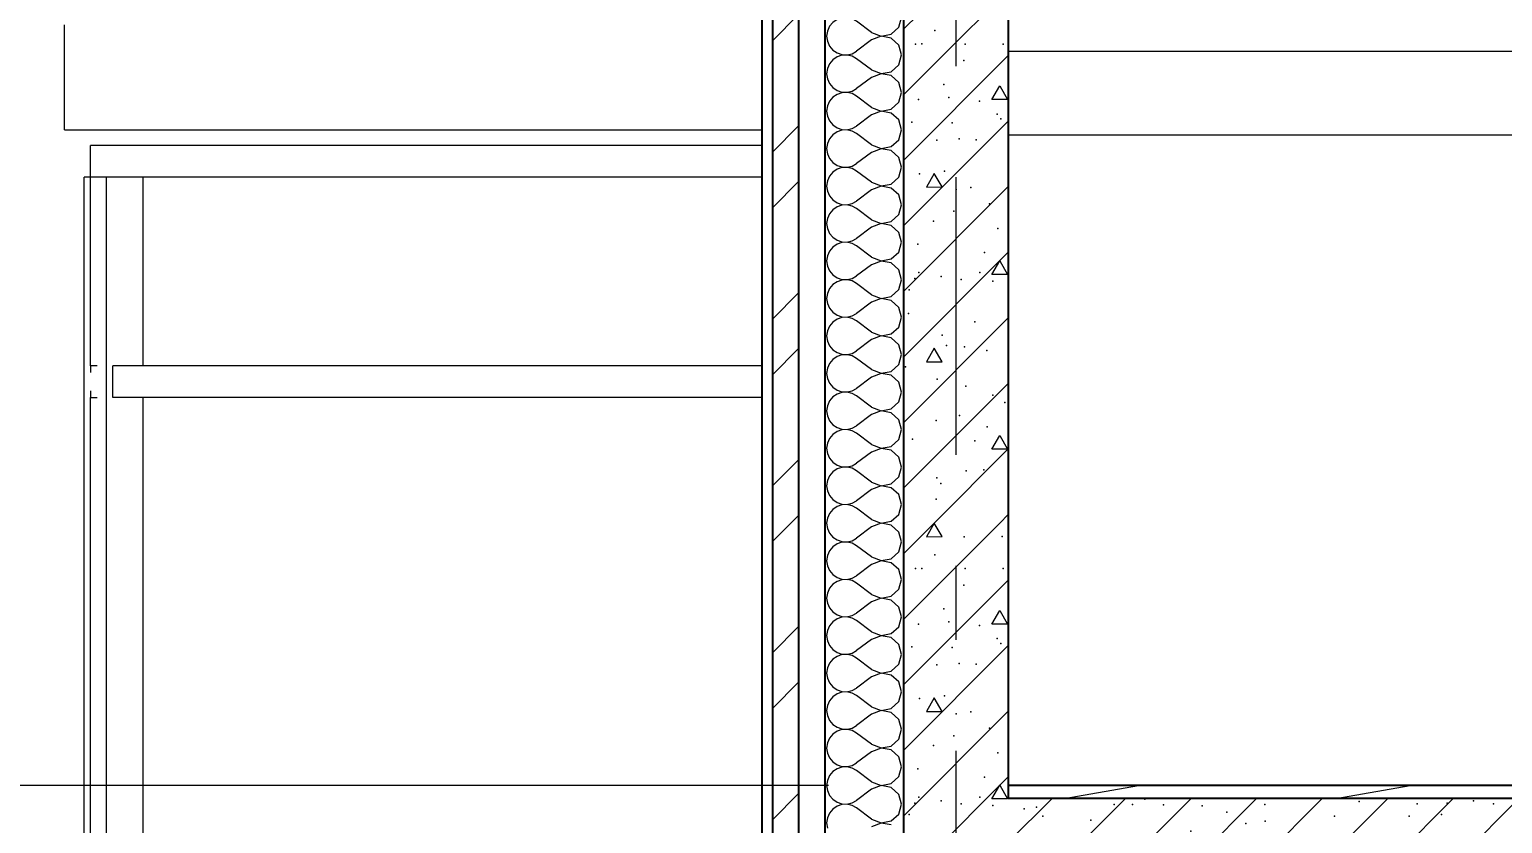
# Model space of a CAD drawing. Header units: millimetres. Extents: x 18162 to 7085488, y 72188 to 247925.
# Drawn here: x 3663562 to 3666372, y 117545 to 119059 of the extents above; entities that cross this region are included whole.
import ezdxf
from ezdxf.enums import TextEntityAlignment as Align

# ---------------------------------------------------------------- set-up
doc = ezdxf.new("R2010")
doc.units = ezdxf.units.MM
doc.header["$MEASUREMENT"] = 0
doc.linetypes.add('Double Dashed', pattern=[1093.611073, 529.166651, -211.666656, 141.111112, -211.666656])
for name, color, linetype in [('Finish - Wall', 7, 'Continuous'), ('Structural - Bearing', 7, 'Continuous'), ('Structural - Grid', 7, 'Continuous'), ('Structural - Stair & Railing', 7, 'Continuous')]:
    doc.layers.add(name, color=color, linetype=linetype)
doc.styles.add('GENERATED_STYLE_3', font='', dxfattribs={"width": 0.8})
doc.styles.get('GENERATED_STYLE_3').set_extended_font_data('ISOCPEUR MON')
doc.dimstyles.new('GENERATED_STYLE__7', dxfattribs={"dimtxt": 220.000005, "dimasz": 114, "dimexe": 0.18, "dimexo": 342.629951, "dimgap": 0, "dimtad": 1, "dimdec": 0, "dimzin": 0, "dimdsep": 46, "dimtxsty": 'GENERATED_STYLE_3', "dimblk": 'ARROWHEAD_2', "dimblk1": 'ARROWHEAD_2', "dimblk2": 'ARROWHEAD_2', "dimcen": 0.09, "dimclrd": 13, "dimclre": 13, "dimclrt": 13, "dimadec": 0, "dimazin": 0, "dimtfac": 1, "dimtdec": 4, "dimtmove": 0, "dimatfit": 3, "dimfxl": 1, "dimtolj": 1, "dimtzin": 0, "dimarcsym": 0})
pattern_1 = [(45, (3761974.73, 95118), (-159.09903, 159.09903), []), (45, (3761921.7, 95171.04), (-159.09903, 159.09903), [])]

# ---------------------------------------------------------------- blocks, each defined once
blk = doc.blocks.new('*X836', base_point=(3761974.7, 95118))
at = {"layer": 'Structural - Bearing', "color": 7, "linetype": 'Continuous', "lineweight": 9}
for p, q in [((3665088, 118993.9), (3665084, 118984.9)), ((3665094.2, 119001.5), (3665088, 118993.9)), ((3665102.4, 119007.1), (3665094.2, 119001.5)), ((3665097.5, 119018), (3665102.4, 119014.6)), ((3665102.4, 119014.6), (3665111.7, 119011.5)), ((3665111.7, 119010.2), (3665102.4, 119007.1)), ((3665111.7, 119011.5), (3665121.5, 119011)), ((3665121.5, 119010.7), (3665111.7, 119010.2)), ((3665121.5, 119011), (3665131.1, 119013.2)), ((3665131.1, 119008.5), (3665121.5, 119010.7)), ((3665131.1, 119013.2), (3665139.8, 119018)), ((3665139.8, 119003.7), (3665131.1, 119008.5)), ((3665168.3, 118982.3), (3665139.8, 119003.7)), ((3665205.7, 118978.9), (3665220.1, 118992.1)), ((3665220.1, 118992.1), (3665225.5, 119010.9)), ((3665225.5, 119010.9), (3665223.5, 119018)), ((3665084, 118984.9), (3665082.6, 118975.1)), ((3665082.6, 118975.1), (3665084, 118965.4)), ((3665084, 118965.4), (3665088, 118956.4)), ((3665168.3, 118968), (3665139.8, 118946.6)), ((3665168.3, 118982.3), (3665186.6, 118975.3)), ((3665186.6, 118975), (3665168.3, 118968)), ((3665186.6, 118975.3), (3665205.7, 118978.9)), ((3665205.7, 118971.4), (3665186.6, 118975)), ((3665220.1, 118958.2), (3665205.7, 118971.4)), ((3665088, 118956.4), (3665094.2, 118948.8)), ((3665094.2, 118948.8), (3665102.4, 118943.2)), ((3665102.4, 118935.7), (3665094.2, 118930.1)), ((3665102.4, 118943.2), (3665111.7, 118940.1)), ((3665111.7, 118938.8), (3665102.4, 118935.7)), ((3665111.7, 118940.1), (3665121.5, 118939.6)), ((3665121.5, 118939.3), (3665111.7, 118938.8)), ((3665121.5, 118939.6), (3665131.1, 118941.8)), ((3665131.1, 118937.1), (3665121.5, 118939.3)), ((3665131.1, 118941.8), (3665139.8, 118946.6)), ((3665139.8, 118932.3), (3665131.1, 118937.1)), ((3665225.5, 118939.4), (3665220.1, 118958.2)), ((3665220.1, 118920.7), (3665225.5, 118939.4)), ((3665084, 118913.5), (3665082.6, 118903.7)), ((3665088, 118922.5), (3665084, 118913.5)), ((3665094.2, 118930.1), (3665088, 118922.5)), ((3665168.3, 118910.9), (3665139.8, 118932.3)), ((3665168.3, 118910.9), (3665186.6, 118903.9)), ((3665186.6, 118903.9), (3665205.7, 118907.5)), ((3665205.7, 118907.5), (3665220.1, 118920.7)), ((3665082.6, 118903.7), (3665084, 118894)), ((3665084, 118894), (3665088, 118884.9)), ((3665088, 118884.9), (3665094.2, 118877.4)), ((3665168.3, 118896.6), (3665139.8, 118875.1)), ((3665186.6, 118903.6), (3665168.3, 118896.6)), ((3665205.7, 118900), (3665186.6, 118903.6)), ((3665220.1, 118886.8), (3665205.7, 118900)), ((3665225.5, 118868), (3665220.1, 118886.8)), ((3665094.2, 118858.7), (3665088, 118851.1)), ((3665094.2, 118877.4), (3665102.4, 118871.8)), ((3665102.4, 118864.2), (3665094.2, 118858.7)), ((3665102.4, 118871.8), (3665111.7, 118868.6)), ((3665111.7, 118867.4), (3665102.4, 118864.2)), ((3665111.7, 118868.6), (3665121.5, 118868.2)), ((3665121.5, 118867.9), (3665111.7, 118867.4)), ((3665121.5, 118868.2), (3665131.1, 118870.4)), ((3665131.1, 118865.6), (3665121.5, 118867.9)), ((3665131.1, 118870.4), (3665139.8, 118875.1)), ((3665139.8, 118860.9), (3665131.1, 118865.6)), ((3665168.3, 118839.4), (3665139.8, 118860.9)), ((3665220.1, 118849.2), (3665225.5, 118868)), ((3665084, 118842.1), (3665082.6, 118832.3)), ((3665082.6, 118832.3), (3665084, 118822.5)), ((3665088, 118851.1), (3665084, 118842.1)), ((3665168.3, 118825.1), (3665139.8, 118803.7)), ((3665168.3, 118839.4), (3665186.6, 118832.4)), ((3665186.6, 118832.1), (3665168.3, 118825.1)), ((3665186.6, 118832.4), (3665205.7, 118836.1)), ((3665205.7, 118828.5), (3665186.6, 118832.1)), ((3665205.7, 118836.1), (3665220.1, 118849.2)), ((3665220.1, 118815.4), (3665205.7, 118828.5)), ((3665084, 118822.5), (3665088, 118813.5)), ((3665088, 118813.5), (3665094.2, 118805.9)), ((3665094.2, 118805.9), (3665102.4, 118800.3)), ((3665102.4, 118800.3), (3665111.7, 118797.2)), ((3665111.7, 118796), (3665102.4, 118792.8)), ((3665111.7, 118797.2), (3665121.5, 118796.7)), ((3665121.5, 118796.4), (3665111.7, 118796)), ((3665121.5, 118796.7), (3665131.1, 118799)), ((3665131.1, 118794.2), (3665121.5, 118796.4)), ((3665131.1, 118799), (3665139.8, 118803.7)), ((3665225.5, 118796.6), (3665220.1, 118815.4)), ((3665220.1, 118777.8), (3665225.5, 118796.6)), ((3665084, 118770.6), (3665082.6, 118760.9)), ((3665088, 118779.6), (3665084, 118770.6)), ((3665094.2, 118787.2), (3665088, 118779.6)), ((3665102.4, 118792.8), (3665094.2, 118787.2)), ((3665139.8, 118789.4), (3665131.1, 118794.2)), ((3665168.3, 118768), (3665139.8, 118789.4)), ((3665168.3, 118768), (3665186.6, 118761)), ((3665205.7, 118764.6), (3665220.1, 118777.8)), ((3665082.6, 118760.9), (3665084, 118751.1)), ((3665084, 118751.1), (3665088, 118742.1)), ((3665088, 118742.1), (3665094.2, 118734.5)), ((3665168.3, 118753.7), (3665139.8, 118732.3)), ((3665186.6, 118760.7), (3665168.3, 118753.7)), ((3665186.6, 118761), (3665205.7, 118764.6)), ((3665205.7, 118757.1), (3665186.6, 118760.7)), ((3665220.1, 118743.9), (3665205.7, 118757.1)), ((3665225.5, 118725.1), (3665220.1, 118743.9)), ((3665094.2, 118715.8), (3665088, 118708.2)), ((3665094.2, 118734.5), (3665102.4, 118728.9)), ((3665102.4, 118721.4), (3665094.2, 118715.8)), ((3665102.4, 118728.9), (3665111.7, 118725.8)), ((3665111.7, 118724.5), (3665102.4, 118721.4)), ((3665111.7, 118725.8), (3665121.5, 118725.3)), ((3665121.5, 118725), (3665111.7, 118724.5)), ((3665121.5, 118725.3), (3665131.1, 118727.5)), ((3665131.1, 118722.8), (3665121.5, 118725)), ((3665131.1, 118727.5), (3665139.8, 118732.3)), ((3665139.8, 118718), (3665131.1, 118722.8)), ((3665168.3, 118696.6), (3665139.8, 118718)), ((3665220.1, 118706.4), (3665225.5, 118725.1)), ((3665084, 118699.2), (3665082.6, 118689.4)), ((3665082.6, 118689.4), (3665084, 118679.7)), ((3665088, 118708.2), (3665084, 118699.2)), ((3665168.3, 118696.6), (3665186.6, 118689.6)), ((3665186.6, 118689.3), (3665168.3, 118682.3)), ((3665186.6, 118689.6), (3665205.7, 118693.2)), ((3665205.7, 118685.7), (3665186.6, 118689.3)), ((3665205.7, 118693.2), (3665220.1, 118706.4)), ((3665220.1, 118672.5), (3665205.7, 118685.7)), ((3665084, 118679.7), (3665088, 118670.7)), ((3665088, 118670.7), (3665094.2, 118663.1)), ((3665094.2, 118663.1), (3665102.4, 118657.5)), ((3665102.4, 118657.5), (3665111.7, 118654.3)), ((3665121.5, 118653.9), (3665131.1, 118656.1)), ((3665131.1, 118656.1), (3665139.8, 118660.9)), ((3665168.3, 118682.3), (3665139.8, 118660.9)), ((3665225.5, 118653.7), (3665220.1, 118672.5)), ((3665084, 118627.8), (3665082.6, 118618)), ((3665088, 118636.8), (3665084, 118627.8)), ((3665094.2, 118644.4), (3665088, 118636.8)), ((3665102.4, 118650), (3665094.2, 118644.4)), ((3665111.7, 118653.1), (3665102.4, 118650)), ((3665111.7, 118654.3), (3665121.5, 118653.9)), ((3665121.5, 118653.6), (3665111.7, 118653.1)), ((3665131.1, 118651.3), (3665121.5, 118653.6)), ((3665139.8, 118646.6), (3665131.1, 118651.3)), ((3665168.3, 118625.1), (3665139.8, 118646.6)), ((3665205.7, 118621.8), (3665220.1, 118634.9)), ((3665220.1, 118634.9), (3665225.5, 118653.7)), ((3665082.6, 118618), (3665084, 118608.2)), ((3665084, 118608.2), (3665088, 118599.2)), ((3665088, 118599.2), (3665094.2, 118591.6)), ((3665168.3, 118610.9), (3665139.8, 118589.4)), ((3665168.3, 118625.1), (3665186.6, 118618.2)), ((3665186.6, 118617.9), (3665168.3, 118610.9)), ((3665186.6, 118618.2), (3665205.7, 118621.8)), ((3665205.7, 118614.2), (3665186.6, 118617.9)), ((3665220.1, 118601.1), (3665205.7, 118614.2)), ((3665225.5, 118582.3), (3665220.1, 118601.1)), ((3665094.2, 118572.9), (3665088, 118565.4)), ((3665094.2, 118591.6), (3665102.4, 118586.1)), ((3665102.4, 118578.5), (3665094.2, 118572.9)), ((3665102.4, 118586.1), (3665111.7, 118582.9)), ((3665111.7, 118581.7), (3665102.4, 118578.5)), ((3665111.7, 118582.9), (3665121.5, 118582.4)), ((3665121.5, 118582.1), (3665111.7, 118581.7)), ((3665121.5, 118582.4), (3665131.1, 118584.7)), ((3665131.1, 118579.9), (3665121.5, 118582.1)), ((3665131.1, 118584.7), (3665139.8, 118589.4)), ((3665139.8, 118575.1), (3665131.1, 118579.9)), ((3665168.3, 118553.7), (3665139.8, 118575.1)), ((3665220.1, 118563.5), (3665225.5, 118582.3)), ((3665084, 118556.3), (3665082.6, 118546.6)), ((3665082.6, 118546.6), (3665084, 118536.8)), ((3665088, 118565.4), (3665084, 118556.3)), ((3665168.3, 118553.7), (3665186.6, 118546.7)), ((3665186.6, 118546.4), (3665168.3, 118539.4)), ((3665186.6, 118546.7), (3665205.7, 118550.3)), ((3665205.7, 118542.8), (3665186.6, 118546.4)), ((3665205.7, 118550.3), (3665220.1, 118563.5)), ((3665220.1, 118529.6), (3665205.7, 118542.8)), ((3665084, 118536.8), (3665088, 118527.8)), ((3665088, 118527.8), (3665094.2, 118520.2)), ((3665094.2, 118520.2), (3665102.4, 118514.6)), ((3665102.4, 118514.6), (3665111.7, 118511.5)), ((3665131.1, 118513.2), (3665139.8, 118518)), ((3665168.3, 118539.4), (3665139.8, 118518)), ((3665225.5, 118510.9), (3665220.1, 118529.6)), ((3665088, 118493.9), (3665084, 118484.9)), ((3665094.2, 118501.5), (3665088, 118493.9)), ((3665102.4, 118507.1), (3665094.2, 118501.5)), ((3665111.7, 118510.2), (3665102.4, 118507.1)), ((3665111.7, 118511.5), (3665121.5, 118511)), ((3665121.5, 118510.7), (3665111.7, 118510.2)), ((3665121.5, 118511), (3665131.1, 118513.2)), ((3665131.1, 118508.5), (3665121.5, 118510.7)), ((3665139.8, 118503.7), (3665131.1, 118508.5)), ((3665168.3, 118482.3), (3665139.8, 118503.7)), ((3665205.7, 118478.9), (3665220.1, 118492.1)), ((3665220.1, 118492.1), (3665225.5, 118510.9)), ((3665084, 118484.9), (3665082.6, 118475.1)), ((3665082.6, 118475.1), (3665084, 118465.4)), ((3665084, 118465.4), (3665088, 118456.4)), ((3665168.3, 118468), (3665139.8, 118446.6)), ((3665168.3, 118482.3), (3665186.6, 118475.3)), ((3665186.6, 118475), (3665168.3, 118468)), ((3665186.6, 118475.3), (3665205.7, 118478.9)), ((3665205.7, 118471.4), (3665186.6, 118475)), ((3665220.1, 118458.2), (3665205.7, 118471.4)), ((3665225.5, 118439.4), (3665220.1, 118458.2)), ((3665088, 118456.4), (3665094.2, 118448.8)), ((3665094.2, 118430.1), (3665088, 118422.5)), ((3665094.2, 118448.8), (3665102.4, 118443.2)), ((3665102.4, 118435.7), (3665094.2, 118430.1)), ((3665102.4, 118443.2), (3665111.7, 118440.1)), ((3665111.7, 118438.8), (3665102.4, 118435.7)), ((3665111.7, 118440.1), (3665121.5, 118439.6)), ((3665121.5, 118439.3), (3665111.7, 118438.8)), ((3665121.5, 118439.6), (3665131.1, 118441.8)), ((3665131.1, 118437.1), (3665121.5, 118439.3)), ((3665131.1, 118441.8), (3665139.8, 118446.6)), ((3665139.8, 118432.3), (3665131.1, 118437.1)), ((3665168.3, 118410.9), (3665139.8, 118432.3)), ((3665220.1, 118420.7), (3665225.5, 118439.4)), ((3665084, 118413.5), (3665082.6, 118403.7)), ((3665082.6, 118403.7), (3665084, 118394)), ((3665088, 118422.5), (3665084, 118413.5)), ((3665168.3, 118410.9), (3665186.6, 118403.9)), ((3665186.6, 118403.6), (3665168.3, 118396.6)), ((3665186.6, 118403.9), (3665205.7, 118407.5)), ((3665205.7, 118400), (3665186.6, 118403.6)), ((3665205.7, 118407.5), (3665220.1, 118420.7)), ((3665084, 118394), (3665088, 118384.9)), ((3665088, 118384.9), (3665094.2, 118377.4)), ((3665094.2, 118377.4), (3665102.4, 118371.8)), ((3665131.1, 118370.4), (3665139.8, 118375.1)), ((3665168.3, 118396.6), (3665139.8, 118375.1)), ((3665220.1, 118386.8), (3665205.7, 118400)), ((3665225.5, 118368), (3665220.1, 118386.8)), ((3665088, 118351.1), (3665084, 118342.1)), ((3665094.2, 118358.7), (3665088, 118351.1)), ((3665102.4, 118364.2), (3665094.2, 118358.7)), ((3665102.4, 118371.8), (3665111.7, 118368.6)), ((3665111.7, 118367.4), (3665102.4, 118364.2)), ((3665111.7, 118368.6), (3665121.5, 118368.2)), ((3665121.5, 118367.9), (3665111.7, 118367.4)), ((3665121.5, 118368.2), (3665131.1, 118370.4)), ((3665131.1, 118365.6), (3665121.5, 118367.9)), ((3665139.8, 118360.9), (3665131.1, 118365.6)), ((3665168.3, 118339.4), (3665139.8, 118360.9)), ((3665205.7, 118336.1), (3665220.1, 118349.2)), ((3665220.1, 118349.2), (3665225.5, 118368)), ((3665084, 118342.1), (3665082.6, 118332.3)), ((3665082.6, 118332.3), (3665084, 118322.5)), ((3665084, 118322.5), (3665088, 118313.5)), ((3665168.3, 118325.1), (3665139.8, 118303.7)), ((3665168.3, 118339.4), (3665186.6, 118332.4)), ((3665186.6, 118332.1), (3665168.3, 118325.1)), ((3665186.6, 118332.4), (3665205.7, 118336.1)), ((3665205.7, 118328.5), (3665186.6, 118332.1)), ((3665220.1, 118315.4), (3665205.7, 118328.5)), ((3665088, 118313.5), (3665094.2, 118305.9)), ((3665094.2, 118305.9), (3665102.4, 118300.3)), ((3665102.4, 118292.8), (3665094.2, 118287.2)), ((3665102.4, 118300.3), (3665111.7, 118297.2)), ((3665111.7, 118296), (3665102.4, 118292.8)), ((3665111.7, 118297.2), (3665121.5, 118296.7)), ((3665121.5, 118296.4), (3665111.7, 118296)), ((3665121.5, 118296.7), (3665131.1, 118299)), ((3665131.1, 118294.2), (3665121.5, 118296.4)), ((3665131.1, 118299), (3665139.8, 118303.7)), ((3665139.8, 118289.4), (3665131.1, 118294.2)), ((3665168.3, 118268), (3665139.8, 118289.4)), ((3665225.5, 118296.6), (3665220.1, 118315.4)), ((3665220.1, 118277.8), (3665225.5, 118296.6)), ((3665084, 118270.6), (3665082.6, 118260.9)), ((3665088, 118279.6), (3665084, 118270.6)), ((3665094.2, 118287.2), (3665088, 118279.6)), ((3665168.3, 118268), (3665186.6, 118261)), ((3665186.6, 118261), (3665205.7, 118264.6)), ((3665205.7, 118264.6), (3665220.1, 118277.8)), ((3665082.6, 118260.9), (3665084, 118251.1)), ((3665084, 118251.1), (3665088, 118242.1)), ((3665088, 118242.1), (3665094.2, 118234.5)), ((3665094.2, 118234.5), (3665102.4, 118228.9)), ((3665168.3, 118253.7), (3665139.8, 118232.3)), ((3665186.6, 118260.7), (3665168.3, 118253.7)), ((3665205.7, 118257.1), (3665186.6, 118260.7)), ((3665220.1, 118243.9), (3665205.7, 118257.1)), ((3665225.5, 118225.1), (3665220.1, 118243.9)), ((3665088, 118208.2), (3665084, 118199.2)), ((3665094.2, 118215.8), (3665088, 118208.2)), ((3665102.4, 118221.4), (3665094.2, 118215.8)), ((3665102.4, 118228.9), (3665111.7, 118225.8)), ((3665111.7, 118224.5), (3665102.4, 118221.4)), ((3665111.7, 118225.8), (3665121.5, 118225.3)), ((3665121.5, 118225), (3665111.7, 118224.5)), ((3665121.5, 118225.3), (3665131.1, 118227.5)), ((3665131.1, 118222.8), (3665121.5, 118225)), ((3665131.1, 118227.5), (3665139.8, 118232.3)), ((3665139.8, 118218), (3665131.1, 118222.8)), ((3665168.3, 118196.6), (3665139.8, 118218)), ((3665205.7, 118193.2), (3665220.1, 118206.4)), ((3665220.1, 118206.4), (3665225.5, 118225.1)), ((3665084, 118199.2), (3665082.6, 118189.4)), ((3665082.6, 118189.4), (3665084, 118179.7)), ((3665084, 118179.7), (3665088, 118170.7)), ((3665168.3, 118182.3), (3665139.8, 118160.9)), ((3665168.3, 118196.6), (3665186.6, 118189.6)), ((3665186.6, 118189.3), (3665168.3, 118182.3)), ((3665186.6, 118189.6), (3665205.7, 118193.2)), ((3665205.7, 118185.7), (3665186.6, 118189.3)), ((3665220.1, 118172.5), (3665205.7, 118185.7)), ((3665088, 118170.7), (3665094.2, 118163.1)), ((3665094.2, 118163.1), (3665102.4, 118157.5)), ((3665102.4, 118150), (3665094.2, 118144.4)), ((3665102.4, 118157.5), (3665111.7, 118154.3)), ((3665111.7, 118153.1), (3665102.4, 118150)), ((3665111.7, 118154.3), (3665121.5, 118153.9)), ((3665121.5, 118153.6), (3665111.7, 118153.1)), ((3665121.5, 118153.9), (3665131.1, 118156.1)), ((3665131.1, 118151.3), (3665121.5, 118153.6)), ((3665131.1, 118156.1), (3665139.8, 118160.9)), ((3665139.8, 118146.6), (3665131.1, 118151.3)), ((3665225.5, 118153.7), (3665220.1, 118172.5)), ((3665220.1, 118134.9), (3665225.5, 118153.7)), ((3665084, 118127.8), (3665082.6, 118118)), ((3665088, 118136.8), (3665084, 118127.8)), ((3665094.2, 118144.4), (3665088, 118136.8)), ((3665168.3, 118125.1), (3665139.8, 118146.6)), ((3665168.3, 118125.1), (3665186.6, 118118.2)), ((3665186.6, 118118.2), (3665205.7, 118121.8)), ((3665205.7, 118121.8), (3665220.1, 118134.9)), ((3665082.6, 118118), (3665084, 118108.2)), ((3665084, 118108.2), (3665088, 118099.2)), ((3665088, 118099.2), (3665094.2, 118091.6)), ((3665168.3, 118110.9), (3665139.8, 118089.4)), ((3665186.6, 118117.9), (3665168.3, 118110.9)), ((3665205.7, 118114.2), (3665186.6, 118117.9)), ((3665220.1, 118101.1), (3665205.7, 118114.2)), ((3665225.5, 118082.3), (3665220.1, 118101.1)), ((3665088, 118065.4), (3665084, 118056.3)), ((3665094.2, 118072.9), (3665088, 118065.4)), ((3665094.2, 118091.6), (3665102.4, 118086.1)), ((3665102.4, 118078.5), (3665094.2, 118072.9)), ((3665102.4, 118086.1), (3665111.7, 118082.9)), ((3665111.7, 118081.7), (3665102.4, 118078.5)), ((3665111.7, 118082.9), (3665121.5, 118082.4)), ((3665121.5, 118082.1), (3665111.7, 118081.7)), ((3665121.5, 118082.4), (3665131.1, 118084.7)), ((3665131.1, 118079.9), (3665121.5, 118082.1)), ((3665131.1, 118084.7), (3665139.8, 118089.4)), ((3665139.8, 118075.1), (3665131.1, 118079.9)), ((3665168.3, 118053.7), (3665139.8, 118075.1)), ((3665220.1, 118063.5), (3665225.5, 118082.3)), ((3665084, 118056.3), (3665082.6, 118046.6)), ((3665082.6, 118046.6), (3665084, 118036.8)), ((3665084, 118036.8), (3665088, 118027.8)), ((3665168.3, 118039.4), (3665139.8, 118018)), ((3665168.3, 118053.7), (3665186.6, 118046.7)), ((3665186.6, 118046.4), (3665168.3, 118039.4)), ((3665186.6, 118046.7), (3665205.7, 118050.3)), ((3665205.7, 118042.8), (3665186.6, 118046.4)), ((3665205.7, 118050.3), (3665220.1, 118063.5)), ((3665220.1, 118029.6), (3665205.7, 118042.8)), ((3665088, 118027.8), (3665094.2, 118020.2)), ((3665094.2, 118020.2), (3665102.4, 118014.6)), ((3665102.4, 118014.6), (3665111.7, 118011.5)), ((3665111.7, 118010.2), (3665102.4, 118007.1)), ((3665111.7, 118011.5), (3665121.5, 118011)), ((3665121.5, 118010.7), (3665111.7, 118010.2)), ((3665121.5, 118011), (3665131.1, 118013.2)), ((3665131.1, 118008.5), (3665121.5, 118010.7)), ((3665131.1, 118013.2), (3665139.8, 118018)), ((3665139.8, 118003.7), (3665131.1, 118008.5)), ((3665225.5, 118010.9), (3665220.1, 118029.6)), ((3665220.1, 117992.1), (3665225.5, 118010.9)), ((3665084, 117984.9), (3665082.6, 117975.1)), ((3665088, 117993.9), (3665084, 117984.9)), ((3665094.2, 118001.5), (3665088, 117993.9)), ((3665102.4, 118007.1), (3665094.2, 118001.5)), ((3665168.3, 117982.3), (3665139.8, 118003.7)), ((3665168.3, 117982.3), (3665186.6, 117975.3)), ((3665205.7, 117978.9), (3665220.1, 117992.1)), ((3665082.6, 117975.1), (3665084, 117965.4)), ((3665084, 117965.4), (3665088, 117956.4)), ((3665088, 117956.4), (3665094.2, 117948.8)), ((3665168.3, 117968), (3665139.8, 117946.6)), ((3665186.6, 117975), (3665168.3, 117968)), ((3665186.6, 117975.3), (3665205.7, 117978.9)), ((3665205.7, 117971.4), (3665186.6, 117975)), ((3665220.1, 117958.2), (3665205.7, 117971.4)), ((3665225.5, 117939.4), (3665220.1, 117958.2)), ((3665094.2, 117930.1), (3665088, 117922.5)), ((3665094.2, 117948.8), (3665102.4, 117943.2)), ((3665102.4, 117935.7), (3665094.2, 117930.1)), ((3665102.4, 117943.2), (3665111.7, 117940.1)), ((3665111.7, 117938.8), (3665102.4, 117935.7)), ((3665111.7, 117940.1), (3665121.5, 117939.6)), ((3665121.5, 117939.3), (3665111.7, 117938.8)), ((3665121.5, 117939.6), (3665131.1, 117941.8)), ((3665131.1, 117937.1), (3665121.5, 117939.3)), ((3665131.1, 117941.8), (3665139.8, 117946.6)), ((3665139.8, 117932.3), (3665131.1, 117937.1)), ((3665168.3, 117910.9), (3665139.8, 117932.3)), ((3665220.1, 117920.7), (3665225.5, 117939.4)), ((3665084, 117913.5), (3665082.6, 117903.7)), ((3665082.6, 117903.7), (3665084, 117894)), ((3665088, 117922.5), (3665084, 117913.5)), ((3665168.3, 117896.6), (3665139.8, 117875.1)), ((3665168.3, 117910.9), (3665186.6, 117903.9)), ((3665186.6, 117903.6), (3665168.3, 117896.6)), ((3665186.6, 117903.9), (3665205.7, 117907.5)), ((3665205.7, 117900), (3665186.6, 117903.6)), ((3665205.7, 117907.5), (3665220.1, 117920.7)), ((3665220.1, 117886.8), (3665205.7, 117900)), ((3665084, 117894), (3665088, 117884.9)), ((3665088, 117884.9), (3665094.2, 117877.4)), ((3665094.2, 117877.4), (3665102.4, 117871.8)), ((3665102.4, 117871.8), (3665111.7, 117868.6)), ((3665111.7, 117868.6), (3665121.5, 117868.2)), ((3665121.5, 117868.2), (3665131.1, 117870.4)), ((3665131.1, 117870.4), (3665139.8, 117875.1)), ((3665225.5, 117868), (3665220.1, 117886.8)), ((3665220.1, 117849.2), (3665225.5, 117868)), ((3665084, 117842.1), (3665082.6, 117832.3)), ((3665088, 117851.1), (3665084, 117842.1)), ((3665094.2, 117858.7), (3665088, 117851.1)), ((3665102.4, 117864.2), (3665094.2, 117858.7)), ((3665111.7, 117867.4), (3665102.4, 117864.2)), ((3665121.5, 117867.9), (3665111.7, 117867.4)), ((3665131.1, 117865.6), (3665121.5, 117867.9)), ((3665139.8, 117860.9), (3665131.1, 117865.6)), ((3665168.3, 117839.4), (3665139.8, 117860.9)), ((3665205.7, 117836.1), (3665220.1, 117849.2)), ((3665082.6, 117832.3), (3665084, 117822.5)), ((3665084, 117822.5), (3665088, 117813.5)), ((3665088, 117813.5), (3665094.2, 117805.9)), ((3665168.3, 117825.1), (3665139.8, 117803.7)), ((3665168.3, 117839.4), (3665186.6, 117832.4)), ((3665186.6, 117832.1), (3665168.3, 117825.1)), ((3665186.6, 117832.4), (3665205.7, 117836.1)), ((3665205.7, 117828.5), (3665186.6, 117832.1)), ((3665220.1, 117815.4), (3665205.7, 117828.5)), ((3665225.5, 117796.6), (3665220.1, 117815.4)), ((3665094.2, 117787.2), (3665088, 117779.6)), ((3665094.2, 117805.9), (3665102.4, 117800.3)), ((3665102.4, 117792.8), (3665094.2, 117787.2)), ((3665102.4, 117800.3), (3665111.7, 117797.2)), ((3665111.7, 117796), (3665102.4, 117792.8)), ((3665111.7, 117797.2), (3665121.5, 117796.7)), ((3665121.5, 117796.4), (3665111.7, 117796)), ((3665121.5, 117796.7), (3665131.1, 117799)), ((3665131.1, 117794.2), (3665121.5, 117796.4)), ((3665131.1, 117799), (3665139.8, 117803.7)), ((3665139.8, 117789.4), (3665131.1, 117794.2)), ((3665168.3, 117768), (3665139.8, 117789.4)), ((3665220.1, 117777.8), (3665225.5, 117796.6)), ((3665084, 117770.6), (3665082.6, 117760.9)), ((3665082.6, 117760.9), (3665084, 117751.1)), ((3665088, 117779.6), (3665084, 117770.6)), ((3665168.3, 117768), (3665186.6, 117761)), ((3665186.6, 117760.7), (3665168.3, 117753.7)), ((3665186.6, 117761), (3665205.7, 117764.6)), ((3665205.7, 117757.1), (3665186.6, 117760.7)), ((3665205.7, 117764.6), (3665220.1, 117777.8)), ((3665220.1, 117743.9), (3665205.7, 117757.1)), ((3665084, 117751.1), (3665088, 117742.1)), ((3665088, 117742.1), (3665094.2, 117734.5)), ((3665094.2, 117734.5), (3665102.4, 117728.9)), ((3665102.4, 117728.9), (3665111.7, 117725.8)), ((3665121.5, 117725.3), (3665131.1, 117727.5)), ((3665131.1, 117727.5), (3665139.8, 117732.3)), ((3665168.3, 117753.7), (3665139.8, 117732.3)), ((3665225.5, 117725.1), (3665220.1, 117743.9)), ((3665088, 117708.2), (3665084, 117699.2)), ((3665094.2, 117715.8), (3665088, 117708.2)), ((3665102.4, 117721.4), (3665094.2, 117715.8)), ((3665111.7, 117724.5), (3665102.4, 117721.4)), ((3665111.7, 117725.8), (3665121.5, 117725.3)), ((3665121.5, 117725), (3665111.7, 117724.5)), ((3665131.1, 117722.8), (3665121.5, 117725)), ((3665139.8, 117718), (3665131.1, 117722.8)), ((3665168.3, 117696.6), (3665139.8, 117718)), ((3665205.7, 117693.2), (3665220.1, 117706.4)), ((3665220.1, 117706.4), (3665225.5, 117725.1)), ((3665084, 117699.2), (3665082.6, 117689.4)), ((3665082.6, 117689.4), (3665084, 117679.7)), ((3665084, 117679.7), (3665088, 117670.7)), ((3665168.3, 117682.3), (3665139.8, 117660.9)), ((3665168.3, 117696.6), (3665186.6, 117689.6)), ((3665186.6, 117689.3), (3665168.3, 117682.3)), ((3665186.6, 117689.6), (3665205.7, 117693.2)), ((3665205.7, 117685.7), (3665186.6, 117689.3)), ((3665220.1, 117672.5), (3665205.7, 117685.7)), ((3665225.5, 117653.7), (3665220.1, 117672.5)), ((3665088, 117670.7), (3665094.2, 117663.1)), ((3665094.2, 117644.4), (3665088, 117636.8)), ((3665094.2, 117663.1), (3665102.4, 117657.5)), ((3665102.4, 117650), (3665094.2, 117644.4)), ((3665102.4, 117657.5), (3665111.7, 117654.3)), ((3665111.7, 117653.1), (3665102.4, 117650)), ((3665111.7, 117654.3), (3665121.5, 117653.9)), ((3665121.5, 117653.6), (3665111.7, 117653.1)), ((3665121.5, 117653.9), (3665131.1, 117656.1)), ((3665131.1, 117651.3), (3665121.5, 117653.6)), ((3665131.1, 117656.1), (3665139.8, 117660.9)), ((3665139.8, 117646.6), (3665131.1, 117651.3)), ((3665168.3, 117625.1), (3665139.8, 117646.6)), ((3665220.1, 117634.9), (3665225.5, 117653.7)), ((3665084, 117627.8), (3665082.6, 117618)), ((3665082.6, 117618), (3665084, 117608.2)), ((3665088, 117636.8), (3665084, 117627.8)), ((3665168.3, 117625.1), (3665186.6, 117618.2)), ((3665186.6, 117617.9), (3665168.3, 117610.9)), ((3665186.6, 117618.2), (3665205.7, 117621.8)), ((3665205.7, 117614.2), (3665186.6, 117617.9)), ((3665205.7, 117621.8), (3665220.1, 117634.9)), ((3665084, 117608.2), (3665088, 117599.2)), ((3665088, 117599.2), (3665094.2, 117591.6)), ((3665094.2, 117591.6), (3665102.4, 117586.1)), ((3665131.1, 117584.7), (3665139.8, 117589.4)), ((3665168.3, 117610.9), (3665139.8, 117589.4)), ((3665220.1, 117601.1), (3665205.7, 117614.2)), ((3665225.5, 117582.3), (3665220.1, 117601.1)), ((3665088, 117565.4), (3665084, 117556.3)), ((3665094.2, 117572.9), (3665088, 117565.4)), ((3665102.4, 117578.5), (3665094.2, 117572.9)), ((3665102.4, 117586.1), (3665111.7, 117582.9)), ((3665111.7, 117581.7), (3665102.4, 117578.5)), ((3665111.7, 117582.9), (3665121.5, 117582.4)), ((3665121.5, 117582.1), (3665111.7, 117581.7)), ((3665121.5, 117582.4), (3665131.1, 117584.7)), ((3665131.1, 117579.9), (3665121.5, 117582.1)), ((3665139.8, 117575.1), (3665131.1, 117579.9)), ((3665168.3, 117553.7), (3665139.8, 117575.1)), ((3665205.7, 117550.3), (3665220.1, 117563.5)), ((3665220.1, 117563.5), (3665225.5, 117582.3)), ((3665084, 117556.3), (3665082.6, 117546.6)), ((3665082.6, 117546.6), (3665084, 117536.8)), ((3665168.3, 117553.7), (3665186.6, 117546.7)), ((3665186.6, 117546.4), (3665168.3, 117539.4)), ((3665186.6, 117546.7), (3665205.7, 117550.3)), ((3665205.7, 117542.8), (3665186.6, 117546.4))]:
    blk.add_line(p, q, dxfattribs=at)
blk = doc.blocks.new('*X838', base_point=(3761974.7, 95118))
at = {"layer": 'Structural - Bearing', "color": 7, "linetype": 'Continuous', "lineweight": 9}
for p, q in [((3665229.1, 118934.7), (3665312.4, 119018)), ((3665229.1, 118809.7), (3665429.1, 119009.7)), ((3665397.6, 118925.7), (3665412.8, 118951.7)), ((3665412.8, 118951.7), (3665427.7, 118925.7)), ((3665427.7, 118925.7), (3665397.6, 118925.7)), ((3665229.1, 118684.7), (3665429.1, 118884.7)), ((3665287.8, 118785.1), (3665272.9, 118759)), ((3665302.9, 118759.1), (3665287.8, 118785.1)), ((3665229.1, 118559.7), (3665429.1, 118759.7)), ((3665272.9, 118759), (3665302.9, 118759.1)), ((3665229.1, 118434.7), (3665429.1, 118634.7)), ((3665397.6, 118592.4), (3665412.8, 118618.4)), ((3665412.8, 118618.4), (3665427.7, 118592.4)), ((3665427.7, 118592.4), (3665397.6, 118592.4)), ((3665229.1, 118309.7), (3665429.1, 118509.7)), ((3665287.8, 118451.7), (3665272.9, 118425.7)), ((3665302.9, 118425.7), (3665287.8, 118451.7)), ((3665272.9, 118425.7), (3665302.9, 118425.7)), ((3665229.1, 118184.7), (3665429.1, 118384.7)), ((3665397.6, 118259.1), (3665412.8, 118285.1)), ((3665412.8, 118285.1), (3665427.7, 118259)), ((3665287.8, 118118.4), (3665429.1, 118259.7)), ((3665427.7, 118259), (3665397.6, 118259.1)), ((3665412.8, 118118.4), (3665429.1, 118134.7)), ((3665229.1, 117934.7), (3665412.8, 118118.4)), ((3665229.1, 118059.7), (3665287.8, 118118.4)), ((3665287.8, 118118.4), (3665272.9, 118092.3)), ((3665302.9, 118092.4), (3665287.8, 118118.4)), ((3665272.9, 118092.3), (3665302.9, 118092.4)), ((3665229.1, 117809.7), (3665429.1, 118009.7)), ((3665397.6, 117925.7), (3665412.8, 117951.7)), ((3665427.7, 117925.7), (3665397.6, 117925.7)), ((3665412.8, 117951.7), (3665427.7, 117925.7)), ((3665229.1, 117684.7), (3665429.1, 117884.7)), ((3665287.8, 117785), (3665272.9, 117759)), ((3665302.9, 117759), (3665287.8, 117785)), ((3665229.1, 117559.7), (3665429.1, 117759.7)), ((3665272.9, 117759), (3665302.9, 117759)), ((3665229.1, 117434.7), (3665429.1, 117634.7)), ((3665397.6, 117592.4), (3665412.8, 117618.4)), ((3665412.8, 117618.4), (3665427.7, 117592.3)), ((3665427.7, 117592.3), (3665397.6, 117592.4))]:
    blk.add_line(p, q, dxfattribs=at)
for p in [(3665344.5, 119000.1), (3665306.1, 118954.7), (3665257.8, 118925.7), (3665315.8, 118930), (3665374.1, 118922.7), (3665244.8, 118882.7), (3665322.1, 118881.1), (3665408, 118898), (3665414.8, 118888.8), (3665229.4, 118844), (3665293, 118848.1), (3665335.1, 118850.6), (3665367.7, 118849), (3665367.7, 118849), (3665259.9, 118784.1), (3665307.6, 118789.2), (3665428.6, 118768.9), (3665329.5, 118754.5), (3665357.8, 118758.3), (3665325.2, 118712.9), (3665393.3, 118727.2), (3665286.5, 118694.1), (3665409.1, 118680), (3665256.8, 118649.9), (3665383.9, 118633.9), (3665251, 118584.4), (3665258.7, 118595.8), (3665300.9, 118588.6), (3665339.1, 118582.9), (3665374.6, 118595.8), (3665399.7, 118579.8), (3665240.2, 118562.8), (3665238.5, 118517.9), (3665365.1, 118501.8), (3665303.1, 118476.8), (3665311.4, 118457), (3665345.3, 118454.6), (3665388.3, 118447.6), (3665233.1, 118416.4), (3665293.2, 118392.4), (3665348, 118379.5), (3665399.4, 118361.9), (3665422.5, 118348), (3665336.2, 118323.7), (3665291.4, 118314.1), (3665388.5, 118301.6), (3665246.4, 118278.4), (3665365.4, 118275.4), (3665348.5, 118217.7), (3665382.4, 118219.7), (3665292.7, 118204.3), (3665300.5, 118193.5), (3665291.2, 118164.1), (3665417.2, 118093), (3665345, 118091.8), (3665289, 118057.7), (3665252.3, 118031.6), (3665264.4, 118031.8), (3665347.1, 118031.6), (3665419.2, 118031.6), (3665344.5, 118000.1), (3665306.1, 117954.7), (3665257.8, 117925.7), (3665315.8, 117930), (3665374.1, 117922.7), (3665408, 117898), (3665244.8, 117882.6), (3665322.1, 117881.1), (3665414.8, 117888.8), (3665229.4, 117844), (3665293, 117848.1), (3665335.1, 117850.6), (3665367.7, 117849), (3665367.7, 117849), (3665259.9, 117784.1), (3665307.6, 117789.2), (3665357.8, 117758.3), (3665428.6, 117768.9), (3665329.5, 117754.4), (3665325.2, 117712.9), (3665393.3, 117727.2), (3665286.5, 117694.1), (3665409.1, 117680), (3665256.8, 117649.9), (3665383.9, 117633.9), (3665258.7, 117595.8), (3665300.9, 117588.6), (3665374.6, 117595.8), (3665240.2, 117562.8), (3665251, 117584.4), (3665339.1, 117582.9), (3665399.7, 117579.8)]:
    blk.add_point(p, dxfattribs=at)
blk = doc.blocks.new('*X845', base_point=(3761974.7, 95118))
at = {"layer": 'Structural - Stair & Railing', "color": 7, "linetype": 'Continuous', "lineweight": 9}
for p, q in [((3665429.1, 117509.7), (3665512.4, 117593)), ((3665552.9, 117493.4), (3665652.5, 117593)), ((3665627.5, 117443), (3665777.5, 117593)), ((3665662.8, 117592.4), (3665663.1, 117593)), ((3665692.8, 117592.3), (3665662.8, 117592.4)), ((3665692.4, 117593), (3665692.8, 117592.3)), ((3665752.5, 117443), (3665902.5, 117593)), ((3665877.5, 117443), (3666027.5, 117593)), ((3665912.8, 117592.4), (3665913.1, 117593)), ((3665942.8, 117592.3), (3665912.8, 117592.4)), ((3665942.4, 117593), (3665942.8, 117592.3)), ((3666002.5, 117443), (3666152.5, 117593)), ((3666127.5, 117443), (3666277.5, 117593)), ((3666162.8, 117592.4), (3666163.1, 117593)), ((3666192.8, 117592.3), (3666162.8, 117592.4)), ((3666192.4, 117593), (3666192.8, 117592.3)), ((3666252.5, 117443), (3666402.5, 117593)), ((3666377.5, 117443), (3666527.5, 117593)), ((3666412.8, 117592.4), (3666413.1, 117593)), ((3666442.8, 117592.3), (3666412.8, 117592.4)), ((3666442.4, 117593), (3666442.8, 117592.3)), ((3666568, 117493.4), (3666667.7, 117593)), ((3666677.9, 117592.4), (3666678.3, 117593)), ((3666704, 117592.4), (3666677.9, 117592.4)), ((3666642.7, 117443), (3666704, 117504.3)), ((3665487.4, 117443), (3665537.8, 117493.4)), ((3666502.5, 117443), (3666552.9, 117493.4)), ((3665547.8, 117443), (3665552.9, 117451.7)), ((3665558, 117443), (3665552.9, 117451.7)), ((3665802.9, 117451.7), (3665797.9, 117443)), ((3665808, 117443), (3665802.9, 117451.7)), ((3666052.9, 117451.7), (3666047.9, 117443)), ((3666058, 117443), (3666052.9, 117451.7)), ((3666302.9, 117451.7), (3666297.9, 117443)), ((3666308, 117443), (3666302.9, 117451.7)), ((3666563, 117443), (3666568, 117451.7)), ((3666573.1, 117443), (3666568, 117451.7))]:
    blk.add_line(p, q, dxfattribs=at)
for p in [(3665689.1, 117592.2), (3666098, 117587.7), (3666316, 117588.6), (3665459.6, 117573.6), (3665483.1, 117576.6), (3665495.2, 117559.7), (3665630.7, 117581.5), (3665665.9, 117581.9), (3665725.3, 117581.3), (3665798.6, 117579.3), (3665845.8, 117567.4), (3665918.3, 117581.9), (3666051.3, 117559.7), (3666193.5, 117559.8), (3666209, 117582.9), (3666255.3, 117562.8), (3666266.1, 117584.4), (3666354.2, 117582.9), (3666414.9, 117579.8), (3666474.7, 117573.6), (3666498.2, 117576.6), (3666510.3, 117559.7), (3666645.9, 117581.5), (3666681.1, 117581.9), (3665586.2, 117552), (3665882.3, 117545.8), (3665918.8, 117550.1), (3666601.3, 117552), (3665512.3, 117508.1), (3665588.1, 117512.5), (3665777.2, 117530.8), (3666030.4, 117517.9), (3666152.8, 117524.3), (3666253.6, 117517.9), (3666527.4, 117508.1), (3666603.3, 117512.5), (3665441, 117482), (3665493.6, 117493.2), (3665651.1, 117494.8), (3665739.3, 117489.2), (3665774.2, 117482), (3665874.8, 117492.2), (3665964.7, 117499.5), (3666057.5, 117493.2), (3666210.2, 117493.2), (3666318.2, 117476.8), (3666380.3, 117501.8), (3666456.1, 117482), (3666508.7, 117493.2), (3666666.2, 117494.8), (3665488.7, 117459.2), (3665678.9, 117453.1), (3665820.1, 117462.1), (3665834.9, 117451.6), (3665906.1, 117471.6), (3665935.1, 117446.7), (3665948.6, 117458.1), (3666076, 117463.4), (3666108.5, 117462.3), (3666216.7, 117456.1), (3666326.5, 117457), (3666360.4, 117454.6), (3666403.4, 117447.6), (3666503.8, 117459.2), (3666694, 117453.1)]:
    blk.add_point(p, dxfattribs=at)
blk = doc.blocks.new('*X849', base_point=(3761974.7, 95118))
at = {"layer": 'Structural - Bearing', "color": 7, "linetype": 'Continuous', "lineweight": 9}
for p, q in [((3665082.6, 119118), (3665084, 119108.2)), ((3665084, 119108.2), (3665088, 119099.2)), ((3665168.3, 119110.9), (3665139.8, 119089.4)), ((3665186.6, 119117.9), (3665168.3, 119110.9)), ((3665205.7, 119114.2), (3665186.6, 119117.9)), ((3665220.1, 119101.1), (3665205.7, 119114.2)), ((3665088, 119099.2), (3665094.2, 119091.6)), ((3665094.2, 119091.6), (3665102.4, 119086.1)), ((3665102.4, 119078.5), (3665094.2, 119072.9)), ((3665102.4, 119086.1), (3665111.7, 119082.9)), ((3665111.7, 119081.7), (3665102.4, 119078.5)), ((3665111.7, 119082.9), (3665121.5, 119082.4)), ((3665121.5, 119082.1), (3665111.7, 119081.7)), ((3665121.5, 119082.4), (3665131.1, 119084.7)), ((3665131.1, 119079.9), (3665121.5, 119082.1)), ((3665131.1, 119084.7), (3665139.8, 119089.4)), ((3665139.8, 119075.1), (3665131.1, 119079.9)), ((3665225.5, 119082.3), (3665220.1, 119101.1)), ((3665220.1, 119063.5), (3665225.5, 119082.3)), ((3665084, 119056.3), (3665082.6, 119046.6)), ((3665088, 119065.4), (3665084, 119056.3)), ((3665094.2, 119072.9), (3665088, 119065.4)), ((3665168.3, 119053.7), (3665139.8, 119075.1)), ((3665168.3, 119053.7), (3665186.6, 119046.7)), ((3665186.6, 119046.7), (3665205.7, 119050.3)), ((3665205.7, 119050.3), (3665220.1, 119063.5)), ((3665082.6, 119046.6), (3665084, 119036.8)), ((3665084, 119036.8), (3665088, 119027.8)), ((3665088, 119027.8), (3665094.2, 119020.2)), ((3665094.2, 119020.2), (3665097.5, 119018)), ((3665168.3, 119039.4), (3665139.8, 119018)), ((3665186.6, 119046.4), (3665168.3, 119039.4)), ((3665205.7, 119042.8), (3665186.6, 119046.4)), ((3665220.1, 119029.6), (3665205.7, 119042.8)), ((3665223.5, 119018), (3665220.1, 119029.6))]:
    blk.add_line(p, q, dxfattribs=at)
blk = doc.blocks.new('*X851', base_point=(3761974.7, 95118))
at = {"layer": 'Structural - Bearing', "color": 7, "linetype": 'Continuous', "lineweight": 9}
for p, q in [((3665229.1, 119059.7), (3665287.4, 119118)), ((3665287.5, 119118), (3665272.9, 119092.4)), ((3665302.9, 119092.4), (3665288, 119118)), ((3665312.4, 119018), (3665412.4, 119118)), ((3665272.9, 119092.4), (3665302.9, 119092.4))]:
    blk.add_line(p, q, dxfattribs=at)
for p in [(3665345, 119091.8), (3665417.2, 119093), (3665289, 119057.7), (3665252.3, 119031.6), (3665264.4, 119031.8), (3665347.1, 119031.6), (3665419.2, 119031.6)]:
    blk.add_point(p, dxfattribs=at)
blk = doc.blocks.new('Standard grid marker[358]_3', base_point=(3665329.1, 147118))
at = {"layer": 'Structural - Grid', "color": 13, "linetype": 'Double Dashed', "lineweight": 13}
blk.add_line((3665329.1, 146118), (3665329.1, 88118), dxfattribs=at)
at = {"layer": 'Structural - Grid', "color": 13, "lineweight": 13, "style": 'GENERATED_STYLE_3'}
blk.add_attdef('AC_MarkerText_1', text='', height=250, rotation=360, dxfattribs=at).set_placement((3665329.1, 86943), align=Align.TOP_CENTER)
blk = doc.blocks.new('*D1214', base_point=(3761974.7, 95118))
at = {"color": 12, "linetype": 'Continuous', "lineweight": 35}
for p, q in [((3661904.5, 117661.3), (3662054.5, 117574.7)), ((3661904.5, 116961.3), (3662054.5, 116874.7))]:
    blk.add_line(p, q, dxfattribs=at)
at = {"color": 13, "linetype": 'Continuous', "lineweight": 13}
for p, q in [((3665086.4, 117618), (3661867, 117618)), ((3661979.5, 116918), (3661979.5, 117618)), ((3664636.4, 116918), (3661867, 116918))]:
    blk.add_line(p, q, dxfattribs=at)
at = {"color": 13, "lineweight": 13, "insert": (3661999.4, 117083.6), "char_height": 220, "attachment_point": 7, "rotation": 90, "style": 'GENERATED_STYLE_3'}
blk.add_mtext('\\A1;{\\pql;\\fISOCPEUR MON|b0|i0|c0|p0;\\W0.800000;700}', dxfattribs=at)
blk = doc.blocks.new('ARROWHEAD_2')
at = {"color": 0, "linetype": 'Continuous', "lineweight": 0}
for p, q in [((-0.378, -0.655), (0.378, 0.655)), ((0, 0), (-1, 0))]:
    blk.add_line(p, q, dxfattribs=at)
blk = doc.blocks.new('*D1215', base_point=(3761974.7, 95118))
at = {"color": 12, "linetype": 'Continuous', "lineweight": 35}
for p, q in [((3661904.5, 119161.3), (3662054.5, 119074.7)), ((3661904.5, 117661.3), (3662054.5, 117574.7))]:
    blk.add_line(p, q, dxfattribs=at)
at = {"color": 13, "linetype": 'Continuous', "lineweight": 13}
for p, q in [((3664636.4, 119118), (3661867, 119118)), ((3661979.5, 117618), (3661979.5, 119118)), ((3665086.4, 117618), (3661867, 117618))]:
    blk.add_line(p, q, dxfattribs=at)
at = {"color": 13, "lineweight": 13, "insert": (3662043.3, 118108.9), "char_height": 220, "attachment_point": 7, "rotation": 90, "style": 'GENERATED_STYLE_3'}
blk.add_mtext('\\A1;{\\pql;\\fISOCPEUR MON|b0|i0|c0|p0;\\W0.800000;1,500}', dxfattribs=at)
blk = doc.blocks.new('*D1241', base_point=(3761974.7, 95118))
at = {"color": 12, "linetype": 'Continuous', "lineweight": 35}
for p, q in [((3661304.2, 133911.3), (3661454.2, 133824.7)), ((3661304.2, 101111.3), (3661454.2, 101024.7))]:
    blk.add_line(p, q, dxfattribs=at)
at = {"color": 13, "linetype": 'Continuous', "lineweight": 13}
for p, q in [((3664516.7, 133868), (3661266.7, 133868)), ((3661379.2, 101068), (3661379.2, 133868)), ((3664436.4, 101068), (3661266.7, 101068))]:
    blk.add_line(p, q, dxfattribs=at)
at = {"color": 13, "lineweight": 13, "char_height": 220, "attachment_point": 7, "rotation": 90, "style": 'GENERATED_STYLE_3'}
for s, insert in [('\\A1;{\\pql;\\fISOCPEUR MON|b0|i0|c0|p0;\\W0.800000;200}', (3661399, 133455.8)), ('\\A1;{\\pql;\\fISOCPEUR MON|b0|i0|c0|p0;\\W0.800000;32,800}', (3661443, 116945.5))]:
    blk.add_mtext(s, dxfattribs=dict(at, insert=insert))
blk = doc.blocks.new('*D1248', base_point=(3761974.7, 95118))
at = {"color": 13, "linetype": 'Continuous', "lineweight": 13}
for p, q in [((3660779.6, 145568), (3660779.6, 145641.4)), ((3664636.4, 145568), (3660667.1, 145568)), ((3660779.6, 90368), (3660779.6, 145568)), ((3664786.4, 90368), (3660667.1, 90368)), ((3660779.6, 90294.7), (3660779.6, 90368))]:
    blk.add_line(p, q, dxfattribs=at)
at = {"color": 12, "linetype": 'Continuous', "lineweight": 35}
for p, q in [((3660854.6, 145524.7), (3660704.6, 145611.3)), ((3660704.6, 90411.3), (3660854.6, 90324.7))]:
    blk.add_line(p, q, dxfattribs=at)
at = {"color": 13, "lineweight": 13, "insert": (3660843.4, 117629.9), "char_height": 220, "attachment_point": 7, "rotation": 90, "style": 'GENERATED_STYLE_3'}
blk.add_mtext('\\A1;{\\pql;\\fISOCPEUR MON|b0|i0|c0|p0;\\W0.800000;55,200}', dxfattribs=at)

msp = doc.modelspace()

# ---------------------------------------------------------------- hatches: boundary and pattern name
at = {"layer": 'Structural - Bearing', "linetype": 'Continuous', "lineweight": 9}
h = msp.add_hatch(dxfattribs=at)
h.set_pattern_fill('Gypsum_0003', style=0, pattern_type=2)
h.set_pattern_definition([(0, (3761974.73, 95118.01), (0, 75), [0, -75])])
h.paths.add_polyline_path([(3664959.1, 119118), (3664959.1, 116918), (3664979.1, 116918), (3664979.1, 119118)])
h = msp.add_hatch(dxfattribs=at)
h.set_pattern_fill('Steel_0003', style=0, pattern_type=2)
h.set_pattern_definition(pattern_1)
h.paths.add_polyline_path([(3664979.1, 119118), (3664979.1, 119018), (3665029.1, 119018), (3665029.1, 119118)])
h = msp.add_hatch(dxfattribs=at)
h.set_pattern_fill('Steel_0003', style=0, pattern_type=2)
h.set_pattern_definition(pattern_1)
h.paths.add_polyline_path([(3664979.1, 119018), (3664979.1, 116918), (3665029.1, 116918), (3665029.1, 119018)])
at = {"layer": 'Structural - Stair & Railing', "linetype": 'Continuous', "lineweight": 9}
h = msp.add_hatch(dxfattribs=at)
h.set_pattern_fill('Wood_0003', style=0, pattern_type=2)
h.set_pattern_definition([(10, (3761974.73, 95118.01), (-15.628336, 88.632695), [])])
h.paths.add_polyline_path([(3665429.1, 117593), (3666729.1, 117593), (3666729.1, 117618), (3665429.1, 117618)])

# ---------------------------------------------------------------- linework, layer by layer
at = {"layer": 'Finish - Wall', "color": 7, "linetype": 'Continuous', "lineweight": 9}
for p, q in [((3664959.1, 118838), (3663679.1, 118838)), ((3663679.1, 118778), (3663679.1, 118838)), ((3663679.1, 118778), (3663666.6, 118778)), ((3663666.6, 118388), (3663666.6, 118778)), ((3663696.6, 118778), (3663679.1, 118778)), ((3663679.1, 118418), (3663679.1, 118778)), ((3663709.1, 118778), (3663696.6, 118778)), ((3663721.5, 118778), (3663709.1, 118778)), ((3663709.1, 118388), (3663709.1, 118778)), ((3664959.1, 118778), (3663721.5, 118778)), ((3663779.1, 118418), (3663779.1, 118778)), ((3663691.6, 118418), (3663679.1, 118418)), ((3663679.1, 118418), (3663679.1, 118405.4)), ((3663721.5, 118358), (3663721.5, 118418)), ((3664959.1, 118418), (3663721.5, 118418)), ((3663666.6, 117258), (3663666.6, 118388)), ((3663709.1, 117258), (3663709.1, 118388)), ((3663679.1, 118370.6), (3663679.1, 118358)), ((3663679.1, 118358), (3663691.6, 118358)), ((3663679.1, 117288), (3663679.1, 118358)), ((3664959.1, 118358), (3663721.5, 118358)), ((3663779.1, 117288), (3663779.1, 118358))]:
    msp.add_line(p, q, dxfattribs=at)
at = {"layer": 'Structural - Bearing', "color": 7, "linetype": 'Continuous', "lineweight": 25}
for p, q in [((3664959.1, 119118), (3664959.1, 116918)), ((3665029.1, 119118), (3665029.1, 119018)), ((3665079.1, 119118), (3665079.1, 119018)), ((3665229.1, 119118), (3665229.1, 119018)), ((3665429.1, 119118), (3665429.1, 119018)), ((3665029.1, 119018), (3665029.1, 116918)), ((3665079.1, 119018), (3665079.1, 116918)), ((3665229.1, 119018), (3665229.1, 116918)), ((3665429.1, 119018), (3665429.1, 117618)), ((3665429.1, 117618), (3665429.1, 117593))]:
    msp.add_line(p, q, dxfattribs=at)
at = {"layer": 'Structural - Bearing', "color": 7, "linetype": 'Continuous', "lineweight": 9}
for p, q in [((3663629.1, 118868), (3663629.1, 119068)), ((3665429.1, 119018), (3667329.1, 119018)), ((3663629.1, 118868), (3664959.1, 118868)), ((3667009.1, 118858), (3665429.1, 118858))]:
    msp.add_line(p, q, dxfattribs=at)
at = {"layer": 'Structural - Bearing', "color": 7, "linetype": 'Continuous', "lineweight": 25, "flags": 128}
msp.add_lwpolyline([(3664979.1, 119118), (3664979.1, 119018), (3664979.1, 116918)], dxfattribs=at)
at = {"layer": 'Structural - Stair & Railing', "color": 7, "linetype": 'Continuous', "lineweight": 25}
for p, q in [((3666729.1, 117618), (3665429.1, 117618)), ((3666704, 117593), (3665429.1, 117593))]:
    msp.add_line(p, q, dxfattribs=at)

# ---------------------------------------------------------------- block references
at = {"layer": 'Structural - Bearing', "lineweight": 0}
for name in ['*X849', '*X851', '*X836', '*X838']:
    msp.add_blockref(name, (3761974.7, 95118), dxfattribs=at)
at = {"layer": 'Structural - Grid', "color": 13, "linetype": 'Continuous', "lineweight": 13}
msp.add_blockref('Standard grid marker[358]_3', (3665329.1, 147118), dxfattribs=at)
at = {"layer": 'Structural - Stair & Railing', "lineweight": 0}
msp.add_blockref('*X845', (3761974.7, 95118), dxfattribs=at)

# ---------------------------------------------------------------- dimensions: what is measured, and where the dimension line sits
at = {"color": 13, "linetype": 'Continuous', "lineweight": 13}
for base, p1, p2, picture, middle in [((3660779.6, 145568), (3665129.1, 90368), (3664979.1, 145568), '*D1248', (3660625.6, 118082.1)), ((3661379.2, 133868), (3664779.1, 101068), (3664859.3, 133868), '*D1241', (3661225.2, 117397.7)), ((3661979.5, 119118), (3665429.1, 117618), (3664979.1, 119118), '*D1215', (3661825.5, 118477.5)), ((3661979.5, 117618), (3664979.1, 116918), (3665429.1, 117618), '*D1214', (3661825.5, 117334.7))]:
    dim = msp.add_linear_dim(base=base, p1=p1, p2=p2, angle=90, dimstyle='GENERATED_STYLE__7', dxfattribs=at)
    dim.commit()
    dim.dimension.update_dxf_attribs({"geometry": picture, "text_midpoint": middle, "dimtype": 160, "text_rotation": 90})

doc.saveas('drawing.dxf')
